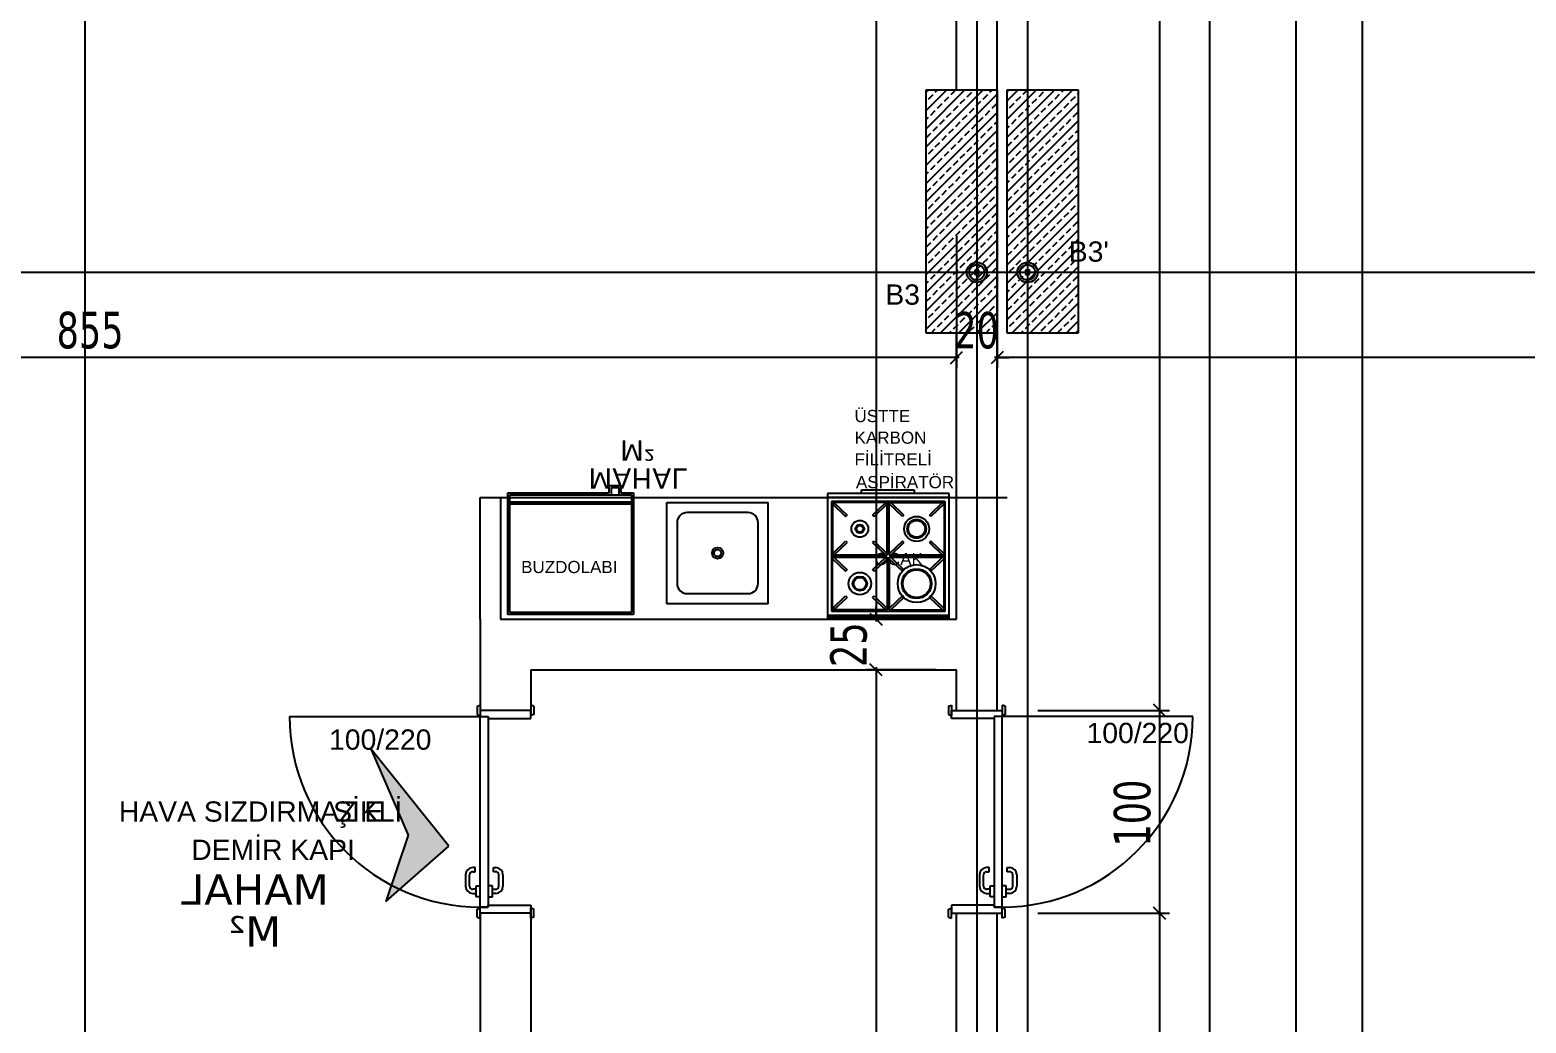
# Model space of a CAD drawing. Header units: millimetres. Extents: x 43168.9 to 43194.6, y -25545.1 to -25543.4.
# Drawn here: x 43169.2755 to 43169.4231, y -25544.058 to -25543.96 of the extents above; entities that cross this region are included whole.
import ezdxf
from ezdxf.enums import TextEntityAlignment as Align

# ---------------------------------------------------------------- set-up
doc = ezdxf.new("R2010")
doc.units = ezdxf.units.MM
doc.header["$LTSCALE"] = 200
doc.linetypes.add('DASHDOT', pattern=[1, 0.5, -0.25, 0, -0.25])
doc.linetypes.add('DASHDOT2', pattern=[0.5, 0.25, -0.125, 0, -0.125])
for name, color, linetype in [('aks_sgh', 5, 'DASHDOT2'), ('dograma_sgh', 43, 'Continuous'), ('duv_sgh', 4, 'Continuous'), ('kesitcizgisi_sgh', 22, 'Continuous'), ('kolon-b.a_sgh', 6, 'Continuous'), ('olcuic_sgh', 183, 'Continuous'), ('poz_sgh', 12, 'Continuous'), ('tarama-betonarme_sgh', 223, 'Continuous'), ('tefris-vitr_sgh', 156, 'Continuous'), ('yazi-genel_sgh', 7, 'Continuous')]:
    doc.layers.add(name, color=color, linetype=linetype)
doc.styles.add('1-200', font='arial.ttf', dxfattribs={"height": 60})
doc.styles.add('dim', font='VERDANA.TTF', dxfattribs={"width": 0.7})
doc.styles.add('text1', font='VERDANA.TTF')
doc.styles.add('text2', font='arial.ttf')

msp = doc.modelspace()

# ---------------------------------------------------------------- hatches: boundary and pattern name
h = msp.add_hatch(color=256)
edge = h.paths.add_edge_path()
edge.add_arc((43169.36888, -25543.98392), 0.001, 0, 360)
edge = h.paths.add_edge_path(flags=16)
edge.add_arc((43169.36888, -25543.98392), 0.00075, 0, 360)
h = msp.add_hatch(color=256)
edge = h.paths.add_edge_path()
edge.add_arc((43169.36888, -25543.98392), 0.001, 0, 360)
edge = h.paths.add_edge_path(flags=16)
edge.add_arc((43169.36888, -25543.98392), 0.00075, 0, 360)
h = msp.add_hatch(color=256)
edge = h.paths.add_edge_path()
edge.add_arc((43169.37388, -25543.98392), 0.001, 0, 360)
edge = h.paths.add_edge_path(flags=16)
edge.add_arc((43169.37388, -25543.98392), 0.00075, 0, 360)
h = msp.add_hatch(color=256)
edge = h.paths.add_edge_path()
edge.add_arc((43169.37388, -25543.98392), 0.001, 0, 360)
edge = h.paths.add_edge_path(flags=16)
edge.add_arc((43169.37388, -25543.98392), 0.00075, 0, 360)
msp.add_hatch(color=251).paths.add_polyline_path([(43169.31058, -25544.04598), (43169.31679, -25544.0405), (43169.30909, -25544.03092), (43169.31276, -25544.03942)])

# ---------------------------------------------------------------- linework, layer by layer
at = {"color": 0, "linetype": 'ByBlock', "lineweight": -2}
for p, q in [((43169.36908, -25543.98372), (43169.36868, -25543.98372)), ((43169.36868, -25543.98372), (43169.36868, -25543.98412)), ((43169.36908, -25543.98372), (43169.36868, -25543.98372)), ((43169.36868, -25543.98372), (43169.36868, -25543.98412)), ((43169.36868, -25543.98412), (43169.36908, -25543.98412)), ((43169.36868, -25543.98412), (43169.36908, -25543.98412)), ((43169.36895, -25543.98385), (43169.36881, -25543.98399)), ((43169.36895, -25543.98399), (43169.36881, -25543.98385)), ((43169.36895, -25543.98385), (43169.36881, -25543.98399)), ((43169.36895, -25543.98399), (43169.36881, -25543.98385)), ((43169.36908, -25543.98412), (43169.36908, -25543.98372)), ((43169.36908, -25543.98412), (43169.36908, -25543.98372)), ((43169.37408, -25543.98372), (43169.37368, -25543.98372)), ((43169.37368, -25543.98372), (43169.37368, -25543.98412)), ((43169.37408, -25543.98372), (43169.37368, -25543.98372)), ((43169.37368, -25543.98372), (43169.37368, -25543.98412)), ((43169.37368, -25543.98412), (43169.37408, -25543.98412)), ((43169.37368, -25543.98412), (43169.37408, -25543.98412)), ((43169.37395, -25543.98385), (43169.37381, -25543.98399)), ((43169.37395, -25543.98399), (43169.37381, -25543.98385)), ((43169.37395, -25543.98385), (43169.37381, -25543.98399)), ((43169.37395, -25543.98399), (43169.37381, -25543.98385)), ((43169.37408, -25543.98412), (43169.37408, -25543.98372)), ((43169.37408, -25543.98412), (43169.37408, -25543.98372)), ((43169.36628, -25543.99293), (43169.36748, -25543.99173)), ((43169.36628, -25543.99293), (43169.36748, -25543.99173)), ((43169.37148, -25543.99173), (43169.37028, -25543.99293)), ((43169.37148, -25543.99173), (43169.37028, -25543.99293)), ((43169.35833, -25544.01752), (43169.35953, -25544.01872)), ((43169.35833, -25544.01752), (43169.35953, -25544.01872)), ((43169.35953, -25544.02372), (43169.35833, -25544.02252)), ((43169.35953, -25544.02372), (43169.35833, -25544.02252)), ((43169.3863, -25544.02652), (43169.3875, -25544.02772)), ((43169.3875, -25544.02772), (43169.3863, -25544.02652)), ((43169.3863, -25544.04652), (43169.3875, -25544.04772)), ((43169.3875, -25544.04772), (43169.3863, -25544.04652))]:
    msp.add_line(p, q, dxfattribs=at)
for p, q in [((43169.3328, -25544.00514), (43169.3328, -25544.00586)), ((43169.3328, -25544.00514), (43169.33357, -25544.00514)), ((43169.33357, -25544.00514), (43169.33357, -25544.00586)), ((43169.32282, -25544.00586), (43169.33482, -25544.00586)), ((43169.32282, -25544.01746), (43169.32282, -25544.00586)), ((43169.32282, -25544.00656), (43169.33482, -25544.00656)), ((43169.33482, -25544.00586), (43169.33482, -25544.01746)), ((43169.32282, -25544.00676), (43169.33482, -25544.00676)), ((43169.33482, -25544.01746), (43169.32282, -25544.01746))]:
    msp.add_line(p, q)
at = {"linetype": 'ByBlock', "ltscale": 0.5}
for p, q in [((43169.36614, -25544.00572), (43169.35414, -25544.00572)), ((43169.35414, -25544.00572), (43169.35414, -25544.01772)), ((43169.36614, -25544.00612), (43169.35414, -25544.00612)), ((43169.35414, -25544.00612), (43169.35414, -25544.01812)), ((43169.36574, -25544.00652), (43169.35454, -25544.00652)), ((43169.35454, -25544.00652), (43169.35454, -25544.01732)), ((43169.35464, -25544.00662), (43169.35464, -25544.01182)), ((43169.36004, -25544.00662), (43169.35464, -25544.00662)), ((43169.35478, -25544.00662), (43169.35607, -25544.00786)), ((43169.35751, -25544.00538), (43169.36271, -25544.00538)), ((43169.35751, -25544.00572), (43169.35751, -25544.00538)), ((43169.36271, -25544.00572), (43169.35751, -25544.00572)), ((43169.3586, -25544.00786), (43169.35989, -25544.00662)), ((43169.36004, -25544.01182), (43169.36004, -25544.00662)), ((43169.36024, -25544.00662), (43169.36564, -25544.00662)), ((43169.36024, -25544.01182), (43169.36024, -25544.00662)), ((43169.36167, -25544.00786), (43169.36038, -25544.00662)), ((43169.36271, -25544.00538), (43169.36271, -25544.00572)), ((43169.36549, -25544.00662), (43169.3642, -25544.00786)), ((43169.36564, -25544.00662), (43169.36564, -25544.01182)), ((43169.36574, -25544.01732), (43169.36574, -25544.00652)), ((43169.36574, -25544.00652), (43169.36574, -25544.00652)), ((43169.36614, -25544.01772), (43169.36614, -25544.00572)), ((43169.36614, -25544.01812), (43169.36614, -25544.00612)), ((43169.35464, -25544.00676), (43169.35593, -25544.008)), ((43169.35593, -25544.008), (43169.35607, -25544.00786)), ((43169.3586, -25544.00786), (43169.35874, -25544.008)), ((43169.35874, -25544.008), (43169.36004, -25544.00676)), ((43169.36153, -25544.008), (43169.36024, -25544.00676)), ((43169.36167, -25544.00786), (43169.36153, -25544.008)), ((43169.36434, -25544.008), (43169.3642, -25544.00786)), ((43169.36564, -25544.00676), (43169.36434, -25544.008)), ((43169.35464, -25544.01168), (43169.35593, -25544.01043)), ((43169.35478, -25544.01182), (43169.35607, -25544.01058)), ((43169.35593, -25544.01043), (43169.35607, -25544.01058)), ((43169.3586, -25544.01058), (43169.35874, -25544.01043)), ((43169.3586, -25544.01058), (43169.35989, -25544.01182)), ((43169.35874, -25544.01043), (43169.36004, -25544.01168)), ((43169.36153, -25544.01043), (43169.36024, -25544.01168)), ((43169.36167, -25544.01058), (43169.36038, -25544.01182)), ((43169.36167, -25544.01058), (43169.36153, -25544.01043)), ((43169.36434, -25544.01043), (43169.3642, -25544.01058)), ((43169.36549, -25544.01182), (43169.3642, -25544.01058)), ((43169.36564, -25544.01168), (43169.36434, -25544.01043)), ((43169.35464, -25544.01182), (43169.36004, -25544.01182)), ((43169.36004, -25544.01182), (43169.35464, -25544.01182)), ((43169.35464, -25544.01722), (43169.35464, -25544.01202)), ((43169.35464, -25544.01202), (43169.36004, -25544.01202)), ((43169.36004, -25544.01202), (43169.35464, -25544.01202)), ((43169.35464, -25544.01216), (43169.35593, -25544.0134)), ((43169.35478, -25544.01202), (43169.35607, -25544.01326)), ((43169.3586, -25544.01326), (43169.35989, -25544.01202)), ((43169.35874, -25544.0134), (43169.36004, -25544.01216)), ((43169.36004, -25544.01202), (43169.36004, -25544.01722)), ((43169.36564, -25544.01182), (43169.36024, -25544.01182)), ((43169.36024, -25544.01182), (43169.36564, -25544.01182)), ((43169.36564, -25544.01202), (43169.36024, -25544.01202)), ((43169.36024, -25544.01202), (43169.36564, -25544.01202)), ((43169.36024, -25544.01202), (43169.36024, -25544.01722)), ((43169.36153, -25544.0134), (43169.36024, -25544.01216)), ((43169.36167, -25544.01326), (43169.36038, -25544.01202)), ((43169.36549, -25544.01202), (43169.3642, -25544.01326)), ((43169.36564, -25544.01216), (43169.36434, -25544.0134)), ((43169.36564, -25544.01722), (43169.36564, -25544.01202)), ((43169.35593, -25544.0134), (43169.35607, -25544.01326)), ((43169.3586, -25544.01326), (43169.35874, -25544.0134)), ((43169.36167, -25544.01326), (43169.36153, -25544.0134)), ((43169.36434, -25544.0134), (43169.3642, -25544.01326)), ((43169.35464, -25544.01708), (43169.35593, -25544.01583)), ((43169.35478, -25544.01722), (43169.35607, -25544.01598)), ((43169.35593, -25544.01583), (43169.35607, -25544.01598)), ((43169.3586, -25544.01598), (43169.35874, -25544.01583)), ((43169.3586, -25544.01598), (43169.35989, -25544.01722)), ((43169.35874, -25544.01583), (43169.36004, -25544.01708)), ((43169.36153, -25544.01583), (43169.36024, -25544.01708)), ((43169.36167, -25544.01598), (43169.36038, -25544.01722)), ((43169.36167, -25544.01598), (43169.36153, -25544.01583)), ((43169.36434, -25544.01583), (43169.3642, -25544.01598)), ((43169.36549, -25544.01722), (43169.3642, -25544.01598)), ((43169.36564, -25544.01708), (43169.36434, -25544.01583)), ((43169.35414, -25544.01772), (43169.36614, -25544.01772)), ((43169.35414, -25544.01793), (43169.36614, -25544.01793)), ((43169.35414, -25544.01812), (43169.36614, -25544.01812)), ((43169.35454, -25544.01732), (43169.36574, -25544.01732)), ((43169.36004, -25544.01722), (43169.35464, -25544.01722)), ((43169.36024, -25544.01722), (43169.36564, -25544.01722))]:
    msp.add_line(p, q, dxfattribs=at)
at = {"color": 0}
for p, q in [((43169.31679, -25544.0405), (43169.30909, -25544.03092)), ((43169.30909, -25544.03092), (43169.31276, -25544.03942)), ((43169.31276, -25544.03942), (43169.31058, -25544.04598)), ((43169.31058, -25544.04598), (43169.31679, -25544.0405))]:
    msp.add_line(p, q, dxfattribs=at)
at = {"color": 0, "linetype": 'Continuous', "lineweight": -2}
for centre, radius in [((43169.36888, -25543.98392), 0.001), ((43169.36888, -25543.98392), 0.001), ((43169.37388, -25543.98392), 0.001), ((43169.37388, -25543.98392), 0.001), ((43169.36888, -25543.98392), 0.00075), ((43169.36888, -25543.98392), 0.00075), ((43169.37388, -25543.98392), 0.00075), ((43169.37388, -25543.98392), 0.00075)]:
    msp.add_circle(centre, radius, dxfattribs=at)
at = {"linetype": 'ByBlock', "ltscale": 0.5}
for centre, radius in [((43169.36294, -25544.00922), 0.00123), ((43169.35734, -25544.00922), 0.000829), ((43169.35734, -25544.00922), 0.000429), ((43169.35734, -25544.00922), 0.000329), ((43169.36294, -25544.00922), 0.000931), ((43169.36294, -25544.00922), 0.000831), ((43169.35734, -25544.01462), 0.00111), ((43169.35734, -25544.01462), 0.000713), ((43169.35734, -25544.01462), 0.000613), ((43169.36294, -25544.01462), 0.00187), ((43169.36294, -25544.01462), 0.00147), ((43169.36294, -25544.01462), 0.00137)]:
    msp.add_circle(centre, radius, dxfattribs=at)
at = {"layer": 'aks_sgh'}
for p, q in [((43169.28088, -25543.74092), (43169.28088, -25544.78992)), ((43169.36888, -25543.74092), (43169.36888, -25544.78992)), ((43169.37388, -25543.74092), (43169.37388, -25544.78992)), ((43169.40688, -25543.74092), (43169.40688, -25544.78992)), ((43169.99088, -25543.98392), (43169.01488, -25543.98392))]:
    msp.add_line(p, q, dxfattribs=at)
at = {"layer": 'Defpoints', "color": 1}
for p, q in [((43169.3326, -25544.00566), (43169.3326, -25544.00494)), ((43169.3326, -25544.00494), (43169.33377, -25544.00494)), ((43169.33377, -25544.00494), (43169.33377, -25544.00566)), ((43169.32262, -25544.00566), (43169.3326, -25544.00566)), ((43169.32262, -25544.01766), (43169.32262, -25544.00566)), ((43169.33377, -25544.00566), (43169.33502, -25544.00566)), ((43169.33502, -25544.00566), (43169.33502, -25544.01766)), ((43169.33502, -25544.01766), (43169.32262, -25544.01766))]:
    msp.add_line(p, q, dxfattribs=at)
at = {"layer": 'dograma_sgh'}
for p, q in [((43169.31958, -25544.02672), (43169.31988, -25544.02662)), ((43169.31958, -25544.02672), (43169.31958, -25544.02752)), ((43169.31988, -25544.02662), (43169.31988, -25544.02762)), ((43169.32488, -25544.02712), (43169.31988, -25544.02712)), ((43169.31988, -25544.02712), (43169.31988, -25544.02772)), ((43169.32518, -25544.02672), (43169.32488, -25544.02662)), ((43169.32488, -25544.02662), (43169.32488, -25544.02762)), ((43169.32488, -25544.02792), (43169.32488, -25544.02712)), ((43169.32518, -25544.02672), (43169.32518, -25544.02752)), ((43169.36608, -25544.02672), (43169.36638, -25544.02662)), ((43169.36608, -25544.02672), (43169.36608, -25544.02752)), ((43169.36638, -25544.02662), (43169.36638, -25544.02762)), ((43169.36638, -25544.02712), (43169.37138, -25544.02712)), ((43169.36638, -25544.02792), (43169.36638, -25544.02712)), ((43169.37168, -25544.02672), (43169.37138, -25544.02662)), ((43169.37138, -25544.02662), (43169.37138, -25544.02762)), ((43169.37138, -25544.02712), (43169.37138, -25544.02772)), ((43169.37168, -25544.02672), (43169.37168, -25544.02752)), ((43169.31958, -25544.02752), (43169.31988, -25544.02762)), ((43169.31988, -25544.04652), (43169.31988, -25544.02772)), ((43169.31988, -25544.02772), (43169.32068, -25544.02772)), ((43169.31988, -25544.02772), (43169.32018, -25544.02772)), ((43169.32018, -25544.02772), (43169.32068, -25544.02772)), ((43169.32068, -25544.02772), (43169.32068, -25544.04652)), ((43169.32068, -25544.02772), (43169.32068, -25544.02792)), ((43169.32068, -25544.02792), (43169.32488, -25544.02792)), ((43169.32518, -25544.02752), (43169.32488, -25544.02762)), ((43169.36608, -25544.02752), (43169.36638, -25544.02762)), ((43169.37058, -25544.02792), (43169.36638, -25544.02792)), ((43169.37138, -25544.02772), (43169.37058, -25544.02772)), ((43169.37058, -25544.02772), (43169.37058, -25544.04652)), ((43169.37108, -25544.02772), (43169.37058, -25544.02772)), ((43169.37058, -25544.02772), (43169.37058, -25544.02792)), ((43169.37138, -25544.02772), (43169.37108, -25544.02772)), ((43169.37168, -25544.02752), (43169.37138, -25544.02762)), ((43169.37138, -25544.04652), (43169.37138, -25544.02772)), ((43169.31844, -25544.04333), (43169.31844, -25544.04447)), ((43169.31884, -25544.04447), (43169.31884, -25544.04333)), ((43169.31938, -25544.04263), (43169.31914, -25544.04263)), ((43169.31914, -25544.04303), (43169.31938, -25544.04303)), ((43169.31938, -25544.04303), (43169.31938, -25544.04263)), ((43169.32118, -25544.04303), (43169.32118, -25544.04263)), ((43169.32118, -25544.04263), (43169.32142, -25544.04263)), ((43169.32142, -25544.04303), (43169.32118, -25544.04303)), ((43169.32172, -25544.04447), (43169.32172, -25544.04333)), ((43169.32212, -25544.04333), (43169.32212, -25544.04447)), ((43169.36914, -25544.04333), (43169.36914, -25544.04447)), ((43169.36954, -25544.04447), (43169.36954, -25544.04333)), ((43169.37008, -25544.04263), (43169.36984, -25544.04263)), ((43169.36984, -25544.04303), (43169.37008, -25544.04303)), ((43169.37008, -25544.04303), (43169.37008, -25544.04263)), ((43169.37188, -25544.04303), (43169.37188, -25544.04263)), ((43169.37188, -25544.04263), (43169.37212, -25544.04263)), ((43169.37212, -25544.04303), (43169.37188, -25544.04303)), ((43169.37242, -25544.04447), (43169.37242, -25544.04333)), ((43169.37282, -25544.04333), (43169.37282, -25544.04447)), ((43169.31948, -25544.04477), (43169.31914, -25544.04477)), ((43169.31948, -25544.04552), (43169.31948, -25544.04442)), ((43169.31948, -25544.04442), (43169.31988, -25544.04442)), ((43169.32108, -25544.04442), (43169.32068, -25544.04442)), ((43169.32108, -25544.04552), (43169.32108, -25544.04442)), ((43169.32108, -25544.04477), (43169.32142, -25544.04477)), ((43169.37018, -25544.04477), (43169.36984, -25544.04477)), ((43169.37018, -25544.04552), (43169.37018, -25544.04442)), ((43169.37018, -25544.04442), (43169.37058, -25544.04442)), ((43169.37178, -25544.04442), (43169.37138, -25544.04442)), ((43169.37178, -25544.04552), (43169.37178, -25544.04442)), ((43169.37178, -25544.04477), (43169.37212, -25544.04477)), ((43169.31914, -25544.04517), (43169.31948, -25544.04517)), ((43169.31988, -25544.04552), (43169.31948, -25544.04552)), ((43169.32068, -25544.04652), (43169.31988, -25544.04652)), ((43169.31988, -25544.04712), (43169.31988, -25544.04652)), ((43169.31988, -25544.04652), (43169.32018, -25544.04652)), ((43169.32018, -25544.04652), (43169.32068, -25544.04652)), ((43169.32068, -25544.04552), (43169.32108, -25544.04552)), ((43169.32068, -25544.04652), (43169.32068, -25544.04632)), ((43169.32068, -25544.04632), (43169.32488, -25544.04632)), ((43169.32142, -25544.04517), (43169.32108, -25544.04517)), ((43169.32488, -25544.04632), (43169.32488, -25544.04712)), ((43169.37058, -25544.04632), (43169.36638, -25544.04632)), ((43169.36638, -25544.04632), (43169.36638, -25544.04712)), ((43169.36984, -25544.04517), (43169.37018, -25544.04517)), ((43169.37058, -25544.04552), (43169.37018, -25544.04552)), ((43169.37058, -25544.04652), (43169.37058, -25544.04632)), ((43169.37058, -25544.04652), (43169.37138, -25544.04652)), ((43169.37108, -25544.04652), (43169.37058, -25544.04652)), ((43169.37138, -25544.04652), (43169.37108, -25544.04652)), ((43169.37138, -25544.04552), (43169.37178, -25544.04552)), ((43169.37138, -25544.04712), (43169.37138, -25544.04652)), ((43169.37212, -25544.04517), (43169.37178, -25544.04517)), ((43169.31958, -25544.04672), (43169.31988, -25544.04662)), ((43169.31958, -25544.04752), (43169.31958, -25544.04672)), ((43169.31958, -25544.04752), (43169.31988, -25544.04762)), ((43169.31988, -25544.04762), (43169.31988, -25544.04662)), ((43169.32488, -25544.04712), (43169.31988, -25544.04712)), ((43169.32518, -25544.04672), (43169.32488, -25544.04662)), ((43169.32488, -25544.04762), (43169.32488, -25544.04662)), ((43169.32518, -25544.04752), (43169.32488, -25544.04762)), ((43169.32518, -25544.04752), (43169.32518, -25544.04672)), ((43169.36608, -25544.04672), (43169.36638, -25544.04662)), ((43169.36608, -25544.04752), (43169.36608, -25544.04672)), ((43169.36608, -25544.04752), (43169.36638, -25544.04762)), ((43169.36638, -25544.04762), (43169.36638, -25544.04662)), ((43169.36638, -25544.04712), (43169.37138, -25544.04712)), ((43169.37168, -25544.04672), (43169.37138, -25544.04662)), ((43169.37138, -25544.04762), (43169.37138, -25544.04662)), ((43169.37168, -25544.04752), (43169.37138, -25544.04762)), ((43169.37168, -25544.04752), (43169.37168, -25544.04672))]:
    msp.add_line(p, q, dxfattribs=at)
at = {"layer": 'dograma_sgh', "color": 145}
for p, q in [((43169.30108, -25544.02772), (43169.31988, -25544.02772)), ((43169.39018, -25544.02772), (43169.37138, -25544.02772))]:
    msp.add_line(p, q, dxfattribs=at)
for centre, start, end in [((43169.31988, -25544.02772), 180, 270), ((43169.37138, -25544.02772), 270, 0)]:
    msp.add_arc(centre, 0.0188, start, end, dxfattribs=at)
at = {"layer": 'dograma_sgh'}
for centre, radius, start, end in [((43169.31914, -25544.04333), 0.0007, 90, 180), ((43169.31914, -25544.04333), 0.0003, 90, 180), ((43169.32142, -25544.04333), 0.0007, 0, 90), ((43169.32142, -25544.04333), 0.0003, 0, 90), ((43169.36984, -25544.04333), 0.0007, 90, 180), ((43169.36984, -25544.04333), 0.0003, 90, 180), ((43169.37212, -25544.04333), 0.0007, 0, 90), ((43169.37212, -25544.04333), 0.0003, 0, 90), ((43169.31914, -25544.04447), 0.0007, 180, 270), ((43169.31914, -25544.04447), 0.0003, 180, 270), ((43169.32142, -25544.04447), 0.0003, 270, 0), ((43169.32142, -25544.04447), 0.0007, 270, 0), ((43169.36984, -25544.04447), 0.0007, 180, 270), ((43169.36984, -25544.04447), 0.0003, 180, 270), ((43169.37212, -25544.04447), 0.0003, 270, 0), ((43169.37212, -25544.04447), 0.0007, 270, 0)]:
    msp.add_arc(centre, radius, start, end, dxfattribs=at)
at = {"layer": 'duv_sgh'}
for p, q in [((43169.36688, -25543.96592), (43169.36688, -25543.84992)), ((43169.37088, -25544.02712), (43169.37088, -25543.84992)), ((43169.36688, -25544.01812), (43169.36688, -25543.98992)), ((43169.31988, -25544.01812), (43169.31988, -25544.00612)), ((43169.31988, -25544.00612), (43169.32188, -25544.00612)), ((43169.32188, -25544.00612), (43169.32188, -25544.01812)), ((43169.31988, -25544.01812), (43169.31988, -25544.02712)), ((43169.32188, -25544.01812), (43169.36688, -25544.01812)), ((43169.32488, -25544.02312), (43169.32488, -25544.02712)), ((43169.32488, -25544.02312), (43169.36688, -25544.02312)), ((43169.36688, -25544.02712), (43169.36688, -25544.02312)), ((43169.32488, -25544.02712), (43169.31988, -25544.02712)), ((43169.36638, -25544.02712), (43169.37138, -25544.02712)), ((43169.31988, -25544.04712), (43169.31988, -25544.21592)), ((43169.32488, -25544.04712), (43169.31988, -25544.04712)), ((43169.32488, -25544.04712), (43169.32488, -25544.21092)), ((43169.36638, -25544.04712), (43169.37138, -25544.04712)), ((43169.36688, -25544.08392), (43169.36688, -25544.04712)), ((43169.37088, -25544.32592), (43169.37088, -25544.04712))]:
    msp.add_line(p, q, dxfattribs=at)
at = {"layer": 'kesitcizgisi_sgh', "linetype": 'DASHDOT'}
msp.add_line((43169.39188, -25544.79379), (43169.39188, -25543.79132), dxfattribs=at)
at = {"layer": 'kolon-b.a_sgh'}
for p, q in [((43169.36388, -25543.96592), (43169.37088, -25543.96592)), ((43169.36388, -25543.98992), (43169.36388, -25543.96592)), ((43169.37088, -25543.96592), (43169.37088, -25543.98992)), ((43169.37188, -25543.96592), (43169.37888, -25543.96592)), ((43169.37188, -25543.98992), (43169.37188, -25543.96592)), ((43169.37888, -25543.96592), (43169.37888, -25543.98992)), ((43169.37088, -25543.98992), (43169.36388, -25543.98992)), ((43169.37888, -25543.98992), (43169.37188, -25543.98992))]:
    msp.add_line(p, q, dxfattribs=at)
at = {"layer": 'olcuic_sgh'}
for p, q in [((43169.35893, -25543.84167), (43169.35893, -25544.01837)), ((43169.3869, -25543.84267), (43169.3869, -25544.02737)), ((43169.40035, -25543.84267), (43169.40035, -25544.34617)), ((43169.36688, -25543.98033), (43169.36688, -25543.99333)), ((43169.36688, -25543.98033), (43169.36688, -25543.99333)), ((43169.37088, -25543.98033), (43169.37088, -25543.99333)), ((43169.37088, -25543.98033), (43169.37088, -25543.99333)), ((43169.36713, -25543.99233), (43169.19563, -25543.99233)), ((43169.36688, -25543.99233), (43169.36568, -25543.99233)), ((43169.64113, -25543.99233), (43169.37063, -25543.99233)), ((43169.37088, -25543.99233), (43169.37208, -25543.99233)), ((43169.35893, -25544.01812), (43169.35893, -25544.01692)), ((43169.36488, -25544.01812), (43169.35793, -25544.01812)), ((43169.36488, -25544.01812), (43169.35793, -25544.01812)), ((43169.35893, -25544.02287), (43169.35893, -25544.21117)), ((43169.36488, -25544.02312), (43169.35793, -25544.02312)), ((43169.36488, -25544.02312), (43169.35793, -25544.02312)), ((43169.35893, -25544.02312), (43169.35893, -25544.02432)), ((43169.3749, -25544.02712), (43169.3879, -25544.02712)), ((43169.3749, -25544.02712), (43169.3879, -25544.02712)), ((43169.3869, -25544.02687), (43169.3869, -25544.04737)), ((43169.3749, -25544.04712), (43169.3879, -25544.04712)), ((43169.3749, -25544.04712), (43169.3879, -25544.04712)), ((43169.3869, -25544.04687), (43169.3869, -25544.34617))]:
    msp.add_line(p, q, dxfattribs=at)
at = {"layer": 'tarama-betonarme_sgh'}
for p, q in [((43169.36388, -25543.96616), (43169.36412, -25543.96592)), ((43169.36388, -25543.96796), (43169.36592, -25543.96592)), ((43169.36388, -25543.96975), (43169.36771, -25543.96592)), ((43169.36388, -25543.97155), (43169.36951, -25543.96592)), ((43169.36388, -25543.97335), (43169.37088, -25543.96635)), ((43169.36411, -25543.96683), (43169.36456, -25543.96638)), ((43169.36478, -25543.96616), (43169.36502, -25543.96592)), ((43169.36568, -25543.96705), (43169.36613, -25543.96661)), ((43169.36635, -25543.96638), (43169.3668, -25543.96593)), ((43169.36725, -25543.96728), (43169.3677, -25543.96683)), ((43169.36792, -25543.96661), (43169.36837, -25543.96616)), ((43169.3686, -25543.96593), (43169.36861, -25543.96592)), ((43169.3695, -25543.96683), (43169.36995, -25543.96638)), ((43169.37017, -25543.96616), (43169.37041, -25543.96592)), ((43169.37188, -25543.96701), (43169.37297, -25543.96592)), ((43169.37188, -25543.9688), (43169.37476, -25543.96592)), ((43169.37188, -25543.9706), (43169.37656, -25543.96592)), ((43169.37188, -25543.9724), (43169.37836, -25543.96592)), ((43169.37188, -25543.96611), (43169.37207, -25543.96592)), ((43169.37277, -25543.96701), (43169.37322, -25543.96656)), ((43169.37345, -25543.96634), (43169.37387, -25543.96592)), ((43169.37435, -25543.96724), (43169.37479, -25543.96679)), ((43169.37502, -25543.96656), (43169.37547, -25543.96611)), ((43169.37659, -25543.96679), (43169.37704, -25543.96634)), ((43169.37726, -25543.96611), (43169.37746, -25543.96592)), ((43169.37816, -25543.96701), (43169.37861, -25543.96656)), ((43169.37884, -25543.96634), (43169.37888, -25543.96629)), ((43169.36388, -25543.96706), (43169.36388, -25543.96705)), ((43169.36388, -25543.97514), (43169.37088, -25543.96814)), ((43169.36433, -25543.9684), (43169.36478, -25543.96795)), ((43169.36501, -25543.96773), (43169.36546, -25543.96728)), ((43169.3659, -25543.96863), (43169.36635, -25543.96818)), ((43169.36658, -25543.96795), (43169.36703, -25543.9675)), ((43169.36815, -25543.96818), (43169.3686, -25543.96773)), ((43169.36882, -25543.9675), (43169.36927, -25543.96705)), ((43169.36972, -25543.9684), (43169.37017, -25543.96795)), ((43169.37039, -25543.96773), (43169.37084, -25543.96728)), ((43169.37188, -25543.97419), (43169.37888, -25543.96719)), ((43169.3721, -25543.96768), (43169.37255, -25543.96724)), ((43169.373, -25543.96858), (43169.37345, -25543.96813)), ((43169.37367, -25543.96791), (43169.37412, -25543.96746)), ((43169.37524, -25543.96813), (43169.37569, -25543.96768)), ((43169.37592, -25543.96746), (43169.37637, -25543.96701)), ((43169.37682, -25543.96836), (43169.37726, -25543.96791)), ((43169.37749, -25543.96768), (43169.37794, -25543.96724)), ((43169.37839, -25543.96858), (43169.37884, -25543.96813)), ((43169.36388, -25543.96885), (43169.36411, -25543.96863)), ((43169.36456, -25543.96997), (43169.36501, -25543.96952)), ((43169.36523, -25543.9693), (43169.36568, -25543.96885)), ((43169.36613, -25543.9702), (43169.36658, -25543.96975)), ((43169.3668, -25543.96952), (43169.36725, -25543.96907)), ((43169.36748, -25543.96885), (43169.36792, -25543.9684)), ((43169.36837, -25543.96975), (43169.36882, -25543.9693)), ((43169.36905, -25543.96907), (43169.3695, -25543.96863)), ((43169.36995, -25543.96997), (43169.37039, -25543.96952)), ((43169.37062, -25543.9693), (43169.37088, -25543.96904)), ((43169.37188, -25543.97599), (43169.37888, -25543.96899)), ((43169.37188, -25543.9697), (43169.3721, -25543.96948)), ((43169.37233, -25543.96926), (43169.37277, -25543.96881)), ((43169.37322, -25543.97015), (43169.37367, -25543.9697)), ((43169.3739, -25543.96948), (43169.37435, -25543.96903)), ((43169.37457, -25543.96881), (43169.37502, -25543.96836)), ((43169.37547, -25543.9697), (43169.37592, -25543.96926)), ((43169.37614, -25543.96903), (43169.37659, -25543.96858)), ((43169.37704, -25543.96993), (43169.37749, -25543.96948)), ((43169.37771, -25543.96926), (43169.37816, -25543.96881)), ((43169.36388, -25543.97694), (43169.37088, -25543.96994)), ((43169.36388, -25543.97065), (43169.36433, -25543.9702)), ((43169.36478, -25543.97154), (43169.36523, -25543.9711)), ((43169.36546, -25543.97087), (43169.3659, -25543.97042)), ((43169.36703, -25543.9711), (43169.36748, -25543.97065)), ((43169.3677, -25543.97042), (43169.36815, -25543.96997)), ((43169.3686, -25543.97132), (43169.36905, -25543.97087)), ((43169.36927, -25543.97065), (43169.36972, -25543.9702)), ((43169.37017, -25543.97154), (43169.37062, -25543.9711)), ((43169.37084, -25543.97087), (43169.37088, -25543.97084)), ((43169.37188, -25543.97778), (43169.37888, -25543.97078)), ((43169.37188, -25543.9715), (43169.37233, -25543.97105)), ((43169.37255, -25543.97083), (43169.373, -25543.97038)), ((43169.37412, -25543.97105), (43169.37457, -25543.9706)), ((43169.37479, -25543.97038), (43169.37524, -25543.96993)), ((43169.37569, -25543.97128), (43169.37614, -25543.97083)), ((43169.37637, -25543.9706), (43169.37682, -25543.97015)), ((43169.37726, -25543.9715), (43169.37771, -25543.97105)), ((43169.37794, -25543.97083), (43169.37839, -25543.97038)), ((43169.37861, -25543.97015), (43169.37888, -25543.96989)), ((43169.36388, -25543.97873), (43169.37088, -25543.97173)), ((43169.36388, -25543.97245), (43169.36388, -25543.97244)), ((43169.36411, -25543.97222), (43169.36456, -25543.97177)), ((43169.36501, -25543.97312), (43169.36546, -25543.97267)), ((43169.36568, -25543.97244), (43169.36613, -25543.97199)), ((43169.36635, -25543.97177), (43169.3668, -25543.97132)), ((43169.36725, -25543.97267), (43169.3677, -25543.97222)), ((43169.36792, -25543.97199), (43169.36837, -25543.97154)), ((43169.36882, -25543.97289), (43169.36927, -25543.97244)), ((43169.3695, -25543.97222), (43169.36995, -25543.97177)), ((43169.37039, -25543.97312), (43169.37084, -25543.97267)), ((43169.37188, -25543.97958), (43169.37888, -25543.97258)), ((43169.3721, -25543.97307), (43169.37255, -25543.97262)), ((43169.37277, -25543.9724), (43169.37322, -25543.97195)), ((43169.37345, -25543.97173), (43169.3739, -25543.97128)), ((43169.37435, -25543.97262), (43169.37479, -25543.97217)), ((43169.37502, -25543.97195), (43169.37547, -25543.9715)), ((43169.37592, -25543.97285), (43169.37637, -25543.9724)), ((43169.37659, -25543.97217), (43169.37704, -25543.97173)), ((43169.37749, -25543.97307), (43169.37794, -25543.97262)), ((43169.37816, -25543.9724), (43169.37861, -25543.97195)), ((43169.37884, -25543.97173), (43169.37888, -25543.97168)), ((43169.36388, -25543.98053), (43169.37088, -25543.97353)), ((43169.36388, -25543.97424), (43169.36411, -25543.97401)), ((43169.36433, -25543.97379), (43169.36478, -25543.97334)), ((43169.3659, -25543.97401), (43169.36635, -25543.97356)), ((43169.36658, -25543.97334), (43169.36703, -25543.97289)), ((43169.36748, -25543.97424), (43169.36792, -25543.97379)), ((43169.36815, -25543.97356), (43169.3686, -25543.97312)), ((43169.36905, -25543.97446), (43169.3695, -25543.97401)), ((43169.36972, -25543.97379), (43169.37017, -25543.97334)), ((43169.37233, -25543.97464), (43169.37277, -25543.9742)), ((43169.373, -25543.97397), (43169.37345, -25543.97352)), ((43169.37367, -25543.9733), (43169.37412, -25543.97285)), ((43169.37457, -25543.9742), (43169.37502, -25543.97375)), ((43169.37524, -25543.97352), (43169.37569, -25543.97307)), ((43169.37614, -25543.97442), (43169.37659, -25543.97397)), ((43169.37682, -25543.97375), (43169.37726, -25543.9733)), ((43169.37771, -25543.97464), (43169.37816, -25543.9742)), ((43169.37839, -25543.97397), (43169.37884, -25543.97352)), ((43169.36388, -25543.98233), (43169.37088, -25543.97533)), ((43169.36388, -25543.97603), (43169.36433, -25543.97559)), ((43169.36456, -25543.97536), (43169.36501, -25543.97491)), ((43169.36523, -25543.97469), (43169.36568, -25543.97424)), ((43169.36613, -25543.97559), (43169.36658, -25543.97514)), ((43169.3668, -25543.97491), (43169.36725, -25543.97446)), ((43169.3677, -25543.97581), (43169.36815, -25543.97536)), ((43169.36837, -25543.97514), (43169.36882, -25543.97469)), ((43169.36927, -25543.97603), (43169.36972, -25543.97559)), ((43169.36995, -25543.97536), (43169.37039, -25543.97491)), ((43169.37062, -25543.97469), (43169.37088, -25543.97443)), ((43169.37188, -25543.98138), (43169.37888, -25543.97438)), ((43169.37188, -25543.97509), (43169.3721, -25543.97487)), ((43169.37322, -25543.97554), (43169.37367, -25543.97509)), ((43169.3739, -25543.97487), (43169.37435, -25543.97442)), ((43169.37479, -25543.97577), (43169.37524, -25543.97532)), ((43169.37547, -25543.97509), (43169.37592, -25543.97464)), ((43169.37637, -25543.97599), (43169.37682, -25543.97554)), ((43169.37704, -25543.97532), (43169.37749, -25543.97487)), ((43169.37861, -25543.97554), (43169.37888, -25543.97527)), ((43169.36388, -25543.98412), (43169.37088, -25543.97712)), ((43169.36411, -25543.97761), (43169.36456, -25543.97716)), ((43169.36478, -25543.97693), (43169.36523, -25543.97648)), ((43169.36546, -25543.97626), (43169.3659, -25543.97581)), ((43169.36635, -25543.97716), (43169.3668, -25543.97671)), ((43169.36703, -25543.97648), (43169.36748, -25543.97603)), ((43169.36792, -25543.97738), (43169.36837, -25543.97693)), ((43169.3686, -25543.97671), (43169.36905, -25543.97626)), ((43169.3695, -25543.97761), (43169.36995, -25543.97716)), ((43169.37017, -25543.97693), (43169.37062, -25543.97648)), ((43169.37084, -25543.97626), (43169.37088, -25543.97622)), ((43169.37188, -25543.98317), (43169.37888, -25543.97617)), ((43169.37188, -25543.97689), (43169.37233, -25543.97644)), ((43169.37255, -25543.97622), (43169.373, -25543.97577)), ((43169.37345, -25543.97711), (43169.3739, -25543.97666)), ((43169.37412, -25543.97644), (43169.37457, -25543.97599)), ((43169.37502, -25543.97734), (43169.37547, -25543.97689)), ((43169.37569, -25543.97666), (43169.37614, -25543.97622)), ((43169.37659, -25543.97756), (43169.37704, -25543.97711)), ((43169.37726, -25543.97689), (43169.37771, -25543.97644)), ((43169.37794, -25543.97622), (43169.37839, -25543.97577)), ((43169.37884, -25543.97711), (43169.37888, -25543.97707)), ((43169.36388, -25543.97784), (43169.36388, -25543.97783)), ((43169.36501, -25543.9785), (43169.36546, -25543.97805)), ((43169.36568, -25543.97783), (43169.36613, -25543.97738)), ((43169.36658, -25543.97873), (43169.36703, -25543.97828)), ((43169.36725, -25543.97805), (43169.3677, -25543.97761)), ((43169.36815, -25543.97895), (43169.3686, -25543.9785)), ((43169.36882, -25543.97828), (43169.36927, -25543.97783)), ((43169.37039, -25543.9785), (43169.37084, -25543.97805)), ((43169.37188, -25543.98497), (43169.37888, -25543.97797)), ((43169.3721, -25543.97846), (43169.37255, -25543.97801)), ((43169.37277, -25543.97779), (43169.37322, -25543.97734)), ((43169.37367, -25543.97869), (43169.37412, -25543.97824)), ((43169.37435, -25543.97801), (43169.37479, -25543.97756)), ((43169.37524, -25543.97891), (43169.37569, -25543.97846)), ((43169.37592, -25543.97824), (43169.37637, -25543.97779)), ((43169.37749, -25543.97846), (43169.37794, -25543.97801)), ((43169.37816, -25543.97779), (43169.37861, -25543.97734)), ((43169.36388, -25543.98592), (43169.37088, -25543.97892)), ((43169.36388, -25543.97963), (43169.36411, -25543.9794)), ((43169.36433, -25543.97918), (43169.36478, -25543.97873)), ((43169.36523, -25543.98008), (43169.36568, -25543.97963)), ((43169.3659, -25543.9794), (43169.36635, -25543.97895)), ((43169.3668, -25543.9803), (43169.36725, -25543.97985)), ((43169.36748, -25543.97963), (43169.36792, -25543.97918)), ((43169.36837, -25543.98052), (43169.36882, -25543.98008)), ((43169.36905, -25543.97985), (43169.3695, -25543.9794)), ((43169.36972, -25543.97918), (43169.37017, -25543.97873)), ((43169.37062, -25543.98008), (43169.37088, -25543.97982)), ((43169.37188, -25543.98676), (43169.37888, -25543.97976)), ((43169.37233, -25543.98003), (43169.37277, -25543.97958)), ((43169.373, -25543.97936), (43169.37345, -25543.97891)), ((43169.3739, -25543.98026), (43169.37435, -25543.97981)), ((43169.37457, -25543.97958), (43169.37502, -25543.97913)), ((43169.37547, -25543.98048), (43169.37592, -25543.98003)), ((43169.37614, -25543.97981), (43169.37659, -25543.97936)), ((43169.37682, -25543.97913), (43169.37726, -25543.97869)), ((43169.37771, -25543.98003), (43169.37816, -25543.97958)), ((43169.37839, -25543.97936), (43169.37884, -25543.97891)), ((43169.36388, -25543.98771), (43169.37088, -25543.98071)), ((43169.36388, -25543.98142), (43169.36433, -25543.98097)), ((43169.36456, -25543.98075), (43169.36501, -25543.9803)), ((43169.36546, -25543.98165), (43169.3659, -25543.9812)), ((43169.36613, -25543.98097), (43169.36658, -25543.98052)), ((43169.36703, -25543.98187), (43169.36748, -25543.98142)), ((43169.3677, -25543.9812), (43169.36815, -25543.98075)), ((43169.36927, -25543.98142), (43169.36972, -25543.98097)), ((43169.36995, -25543.98075), (43169.37039, -25543.9803)), ((43169.37188, -25543.98048), (43169.3721, -25543.98026)), ((43169.37188, -25543.98856), (43169.37888, -25543.98156)), ((43169.37255, -25543.9816), (43169.373, -25543.98115)), ((43169.37322, -25543.98093), (43169.37367, -25543.98048)), ((43169.37412, -25543.98183), (43169.37457, -25543.98138)), ((43169.37479, -25543.98115), (43169.37524, -25543.98071)), ((43169.37637, -25543.98138), (43169.37682, -25543.98093)), ((43169.37704, -25543.98071), (43169.37749, -25543.98026)), ((43169.37794, -25543.9816), (43169.37839, -25543.98115)), ((43169.37861, -25543.98093), (43169.37888, -25543.98066)), ((43169.36388, -25543.98951), (43169.37088, -25543.98251)), ((43169.36411, -25543.98299), (43169.36456, -25543.98255)), ((43169.36478, -25543.98232), (43169.36523, -25543.98187)), ((43169.36568, -25543.98322), (43169.36613, -25543.98277)), ((43169.36635, -25543.98255), (43169.3668, -25543.9821)), ((43169.36725, -25543.98344), (43169.3677, -25543.98299)), ((43169.36792, -25543.98277), (43169.36837, -25543.98232)), ((43169.3686, -25543.9821), (43169.36905, -25543.98165)), ((43169.3695, -25543.98299), (43169.36995, -25543.98255)), ((43169.37017, -25543.98232), (43169.37062, -25543.98187)), ((43169.37084, -25543.98165), (43169.37088, -25543.98161)), ((43169.37188, -25543.98227), (43169.37233, -25543.98183)), ((43169.37277, -25543.98318), (43169.37322, -25543.98273)), ((43169.37345, -25543.9825), (43169.3739, -25543.98205)), ((43169.37435, -25543.9834), (43169.37479, -25543.98295)), ((43169.37502, -25543.98273), (43169.37547, -25543.98228)), ((43169.37569, -25543.98205), (43169.37614, -25543.9816)), ((43169.37659, -25543.98295), (43169.37704, -25543.9825)), ((43169.37726, -25543.98228), (43169.37771, -25543.98183)), ((43169.37816, -25543.98318), (43169.37861, -25543.98273)), ((43169.37884, -25543.9825), (43169.37888, -25543.98246)), ((43169.36388, -25543.98322), (43169.36388, -25543.98322)), ((43169.36433, -25543.98457), (43169.36478, -25543.98412)), ((43169.36501, -25543.98389), (43169.36546, -25543.98344)), ((43169.36527, -25543.98992), (43169.37088, -25543.98431)), ((43169.3659, -25543.98479), (43169.36635, -25543.98434)), ((43169.36658, -25543.98412), (43169.36703, -25543.98367)), ((43169.36815, -25543.98434), (43169.3686, -25543.98389)), ((43169.36882, -25543.98367), (43169.36927, -25543.98322)), ((43169.36972, -25543.98457), (43169.37017, -25543.98412)), ((43169.37039, -25543.98389), (43169.37084, -25543.98344)), ((43169.3721, -25543.98385), (43169.37255, -25543.9834)), ((43169.37232, -25543.98992), (43169.37888, -25543.98336)), ((43169.373, -25543.98475), (43169.37345, -25543.9843)), ((43169.37367, -25543.98407), (43169.37412, -25543.98362)), ((43169.37457, -25543.98497), (43169.37502, -25543.98452)), ((43169.37524, -25543.9843), (43169.37569, -25543.98385)), ((43169.37592, -25543.98362), (43169.37637, -25543.98318)), ((43169.37682, -25543.98452), (43169.37726, -25543.98407)), ((43169.37749, -25543.98385), (43169.37794, -25543.9834)), ((43169.37839, -25543.98475), (43169.37884, -25543.9843)), ((43169.36388, -25543.98502), (43169.36411, -25543.98479)), ((43169.36456, -25543.98614), (43169.36501, -25543.98569)), ((43169.36523, -25543.98546), (43169.36568, -25543.98501)), ((43169.36613, -25543.98636), (43169.36658, -25543.98591)), ((43169.3668, -25543.98569), (43169.36725, -25543.98524)), ((43169.36748, -25543.98501), (43169.36792, -25543.98457)), ((43169.36837, -25543.98591), (43169.36882, -25543.98546)), ((43169.36905, -25543.98524), (43169.3695, -25543.98479)), ((43169.36995, -25543.98614), (43169.37039, -25543.98569)), ((43169.37062, -25543.98546), (43169.37088, -25543.9852)), ((43169.37188, -25543.98587), (43169.3721, -25543.98564)), ((43169.37233, -25543.98542), (43169.37277, -25543.98497)), ((43169.37322, -25543.98632), (43169.37367, -25543.98587)), ((43169.3739, -25543.98564), (43169.37435, -25543.9852)), ((43169.37411, -25543.98992), (43169.37888, -25543.98515)), ((43169.37547, -25543.98587), (43169.37592, -25543.98542)), ((43169.37614, -25543.9852), (43169.37659, -25543.98475)), ((43169.37704, -25543.98609), (43169.37749, -25543.98564)), ((43169.37771, -25543.98542), (43169.37816, -25543.98497)), ((43169.36388, -25543.98681), (43169.36433, -25543.98636)), ((43169.36478, -25543.98771), (43169.36523, -25543.98726)), ((43169.36546, -25543.98704), (43169.3659, -25543.98659)), ((43169.36635, -25543.98793), (43169.3668, -25543.98748)), ((43169.36703, -25543.98726), (43169.36748, -25543.98681)), ((43169.36706, -25543.98992), (43169.37088, -25543.9861)), ((43169.3677, -25543.98659), (43169.36815, -25543.98614)), ((43169.3686, -25543.98748), (43169.36905, -25543.98704)), ((43169.36927, -25543.98681), (43169.36972, -25543.98636)), ((43169.37017, -25543.98771), (43169.37062, -25543.98726)), ((43169.37084, -25543.98704), (43169.37088, -25543.987)), ((43169.37188, -25543.98766), (43169.37233, -25543.98722)), ((43169.37255, -25543.98699), (43169.373, -25543.98654)), ((43169.37345, -25543.98789), (43169.3739, -25543.98744)), ((43169.37412, -25543.98722), (43169.37457, -25543.98677)), ((43169.37479, -25543.98654), (43169.37524, -25543.98609)), ((43169.37569, -25543.98744), (43169.37614, -25543.98699)), ((43169.37591, -25543.98992), (43169.37888, -25543.98695)), ((43169.37637, -25543.98677), (43169.37682, -25543.98632)), ((43169.37726, -25543.98767), (43169.37771, -25543.98722)), ((43169.37794, -25543.98699), (43169.37839, -25543.98654)), ((43169.37861, -25543.98632), (43169.37888, -25543.98605)), ((43169.36388, -25543.98861), (43169.36388, -25543.98861)), ((43169.36411, -25543.98838), (43169.36456, -25543.98793)), ((43169.36501, -25543.98928), (43169.36546, -25543.98883)), ((43169.36568, -25543.98861), (43169.36613, -25543.98816)), ((43169.36725, -25543.98883), (43169.3677, -25543.98838)), ((43169.36792, -25543.98816), (43169.36837, -25543.98771)), ((43169.36882, -25543.98906), (43169.36927, -25543.98861)), ((43169.36886, -25543.98992), (43169.37088, -25543.9879)), ((43169.3695, -25543.98838), (43169.36995, -25543.98793)), ((43169.37039, -25543.98928), (43169.37084, -25543.98883)), ((43169.3721, -25543.98924), (43169.37255, -25543.98879)), ((43169.37277, -25543.98856), (43169.37322, -25543.98811)), ((43169.37435, -25543.98879), (43169.37479, -25543.98834)), ((43169.37502, -25543.98811), (43169.37547, -25543.98767)), ((43169.37592, -25543.98901), (43169.37637, -25543.98856)), ((43169.37659, -25543.98834), (43169.37704, -25543.98789)), ((43169.37749, -25543.98924), (43169.37794, -25543.98879)), ((43169.3777, -25543.98992), (43169.37888, -25543.98874)), ((43169.37816, -25543.98856), (43169.37861, -25543.98811)), ((43169.37884, -25543.98789), (43169.37888, -25543.98785)), ((43169.36437, -25543.98992), (43169.36478, -25543.9895)), ((43169.36616, -25543.98992), (43169.36635, -25543.98973)), ((43169.36658, -25543.9895), (43169.36703, -25543.98906)), ((43169.36815, -25543.98973), (43169.3686, -25543.98928)), ((43169.36976, -25543.98992), (43169.37017, -25543.9895)), ((43169.37065, -25543.98992), (43169.37088, -25543.98969)), ((43169.37321, -25543.98992), (43169.37345, -25543.98969)), ((43169.37367, -25543.98946), (43169.37412, -25543.98901)), ((43169.37501, -25543.98992), (43169.37502, -25543.98991)), ((43169.37524, -25543.98969), (43169.37569, -25543.98924)), ((43169.37682, -25543.98991), (43169.37726, -25543.98946)), ((43169.3786, -25543.98992), (43169.37884, -25543.98969))]:
    msp.add_line(p, q, dxfattribs=at)
at = {"layer": 'tefris-vitr_sgh'}
for p, q in [((43169.32188, -25544.00612), (43169.37188, -25544.00612)), ((43169.32393, -25544.00612), (43169.37188, -25544.00612)), ((43169.3383, -25544.01661), (43169.3383, -25544.00661)), ((43169.3383, -25544.00661), (43169.3483, -25544.00661)), ((43169.3383, -25544.01661), (43169.3383, -25544.00661)), ((43169.3483, -25544.01661), (43169.3483, -25544.00661)), ((43169.3463, -25544.00761), (43169.3403, -25544.00761)), ((43169.3393, -25544.00861), (43169.3393, -25544.01461)), ((43169.3473, -25544.01461), (43169.3473, -25544.00861)), ((43169.3483, -25544.01661), (43169.3383, -25544.01661)), ((43169.3403, -25544.01561), (43169.3463, -25544.01561))]:
    msp.add_line(p, q, dxfattribs=at)
for radius in [0.00055, 0.00035]:
    msp.add_circle((43169.3433, -25544.01161), radius, dxfattribs=at)
for centre, start, end in [((43169.3403, -25544.00861), 90, 180), ((43169.3463, -25544.00861), 0, 90), ((43169.3403, -25544.01461), 180, 270), ((43169.3463, -25544.01461), 270, 0)]:
    msp.add_arc(centre, 0.001, start, end, dxfattribs=at)

# ---------------------------------------------------------------- texts
at = {"color": 7, "style": 'text1', "text_generation_flag": 4}
for tag, text, p in [('M²', 'm²', (43169.3354, -25544.00151)), ('MAHAL', '', (43169.3354, -25544.00425))]:
    msp.add_attdef(tag, text=text, height=0.002, dxfattribs=at).set_placement(p, align=Align.MIDDLE)
for tag, text, p in [('MAHAL', '', (43169.29765, -25544.04479)), ('M²', 'm²', (43169.29765, -25544.0489))]:
    msp.add_attdef(tag, text=text, height=0.003, rotation=180, dxfattribs=at).set_placement(p, align=Align.MIDDLE)
at = {"layer": 'aks_sgh', "style": '1-200'}
for s, p in [("B3'", (43169.37795, -25543.98287)), ("B3'", (43169.37795, -25543.98287)), ('B3', (43169.35985, -25543.98711)), ('B3', (43169.35985, -25543.98711))]:
    msp.add_text(s, height=0.002, rotation=0, dxfattribs=at).set_placement(p)
at = {"layer": 'olcuic_sgh', "color": 2, "style": 'dim', "width": 0.7}
for s, p in [('855', (43169.27809, -25543.99141)), ('20', (43169.36665, -25543.99142))]:
    msp.add_text(s, height=0.0036, dxfattribs=at).set_placement(p)
for s, p in [('25', (43169.35801, -25544.02284)), ('100', (43169.38599, -25544.04055))]:
    msp.add_text(s, height=0.0036, rotation=90, dxfattribs=at).set_placement(p)
at = {"layer": 'poz_sgh', "style": 'text2'}
for p in [(43169.38475, -25544.03035), (43169.31002, -25544.031)]:
    msp.add_text('100/220', height=0.002, dxfattribs=at).set_placement(p, align=Align.CENTER)
at = {"layer": 'yazi-genel_sgh', "style": 'text2'}
for s, height, p in [('ÜSTTE ', 0.0012, (43169.35681, -25543.99869)), ('KARBON ', 0.0012, (43169.35682, -25544.00082)), ('FİLİTRELİ ', 0.0012, (43169.35681, -25544.00296)), ('ASPİRATÖR', 0.0012, (43169.35695, -25544.00521)), ('BUZDOLABI', 0.0012, (43169.32392, -25544.01358)), ('OCAK', 0.0012, (43169.3588, -25544.01279)), ('HAVA SIZDIRMAZ E', 0.002, (43169.28423, -25544.0381)), ('ŞİKLİ ', 0.002, (43169.30537, -25544.0381)), ('DEMİR KAPI', 0.002, (43169.29137, -25544.04187))]:
    msp.add_text(s, height=height, dxfattribs=at).set_placement(p)

doc.saveas('drawing.dxf')
